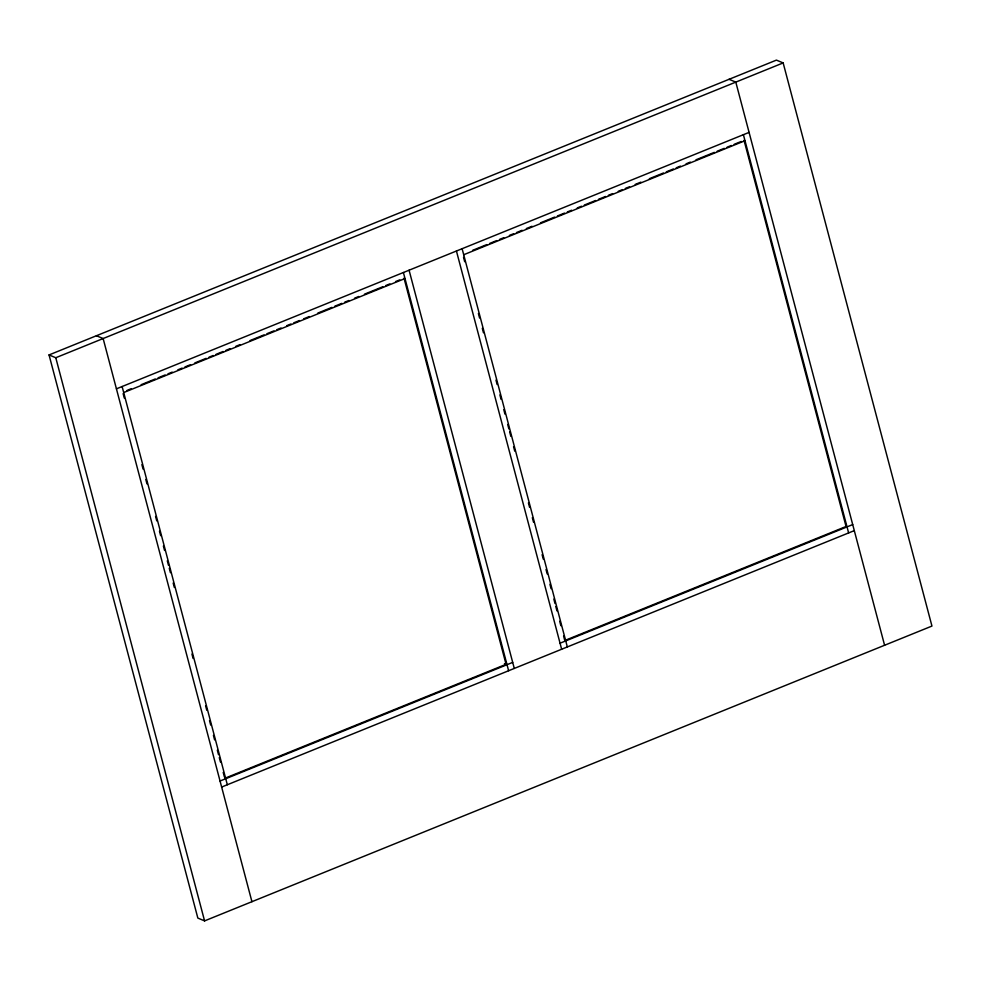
<?xml version="1.0" encoding="UTF-8"?>
<svg xmlns="http://www.w3.org/2000/svg" width="981" height="981" viewBox="0 0 981 981"><rect width="100%" height="100%" fill="white"/><g stroke="black" fill="none" stroke-linecap="round" stroke-linejoin="round"><path stroke-width="1.47" d="M49.05 354.938L776.425 60.111L783.157 62.919L931.95 626.062L204.575 920.889L197.843 918.081L49.05 354.938L55.782 357.734L783.157 62.919M116.42 388.832L749.092 132.386M126.978 390.438L131.221 388.721M141.117 384.711L155.243 378.973M158.076 377.832L165.139 374.963M167.972 373.822L172.215 372.106M177.868 369.812L182.11 368.096M184.931 366.943L190.584 364.65M194.827 362.933L206.133 358.347M208.965 357.207L213.208 355.49M216.028 354.337L223.092 351.48M225.924 350.327L230.167 348.611M235.82 346.318L240.063 344.601M249.959 340.591L264.085 334.864M266.918 333.712L273.981 330.855M276.814 329.702L281.057 327.985M286.71 325.692L290.94 323.975M293.773 322.835L299.426 320.542M303.669 318.825L309.322 316.532M317.807 313.086L331.934 307.36M334.766 306.219L341.829 303.35M344.662 302.209L348.905 300.493M354.558 298.199L358.801 296.47M364.454 294.19L382.823 286.734M385.656 285.594L389.898 283.877M395.551 281.584L399.782 279.867M472.646 250.327L486.772 244.6M489.605 243.46L496.668 240.59M499.501 239.45L503.744 237.721M509.397 235.44L513.639 233.711M516.46 232.571L522.113 230.277M526.356 228.561L532.009 226.268M540.494 222.834L554.633 217.095M557.453 215.955L564.516 213.085M567.349 211.945L571.592 210.228M577.245 207.935L581.488 206.218M584.308 205.066L595.614 200.492M598.447 199.339L605.51 196.47M608.343 195.329L612.585 193.613M618.238 191.32L622.481 189.603M625.302 188.45L629.544 186.733M635.197 184.44L640.851 182.147M649.336 178.714L663.463 172.987M666.295 171.834L673.358 168.977M676.191 167.825L680.434 166.108M686.087 163.815L690.33 162.098M695.983 159.805L714.352 152.362M717.185 151.209L724.248 148.352M727.08 147.199L731.311 145.482M734.144 144.342L741.207 141.472M123.704 392.559L404.994 278.543M463.706 254.741L744.996 140.724M224.759 778.313L506.061 664.309L404.025 278.138M220.038 781.023L512.695 662.396M560.053 643.205L852.71 524.59M221.645 787.056L854.304 530.623M729.067 79.302L735.799 82.11L884.592 645.265M96.408 335.735L103.14 338.543L251.933 901.698M504.455 663.634L507.018 664.701M743.402 134.691L848.626 532.928M744.039 140.332L846.063 526.49L564.774 640.507L563.609 636.068M462.112 248.708L567.337 646.933M463.535 257.304L464.7 261.743M478.385 313.528L479.562 317.967M482.296 328.316L483.461 332.755M495.981 380.101L497.146 384.54M499.881 394.902L501.058 399.341M503.793 409.69L504.97 414.129M507.704 424.491L508.881 428.93M509.654 431.885L510.831 436.324M513.566 446.686L514.743 451.125M528.416 502.91L529.593 507.349M532.327 517.698L533.505 522.137M542.101 554.694L543.278 559.133M546.012 569.483L547.19 573.922M549.924 584.284L551.089 588.723M553.836 599.072L555.001 603.511M555.786 606.466L556.963 610.905M559.697 621.267L560.862 625.706M456.435 251.013L561.647 649.238M409.077 270.204L514.289 668.429M403.399 272.51L508.612 670.734M122.11 386.526L227.322 784.751M123.128 393.639L124.305 398.078M141.889 464.651L143.067 469.09M145.801 479.451L146.978 483.891M155.574 516.435L156.752 520.874M159.486 531.236L160.651 535.675M163.398 546.025L164.563 550.464M167.297 560.825L168.474 565.264M169.259 568.22L170.424 572.659M173.171 583.021L174.336 587.46M191.933 654.033L193.098 658.472M205.605 705.817L206.783 710.256M209.517 720.618L210.694 725.057M213.429 735.407L214.606 739.846M217.341 750.207L218.505 754.647M219.29 757.602L220.467 762.041M223.202 772.403L224.379 776.842M55.782 357.734L204.575 920.889"/></g></svg>
